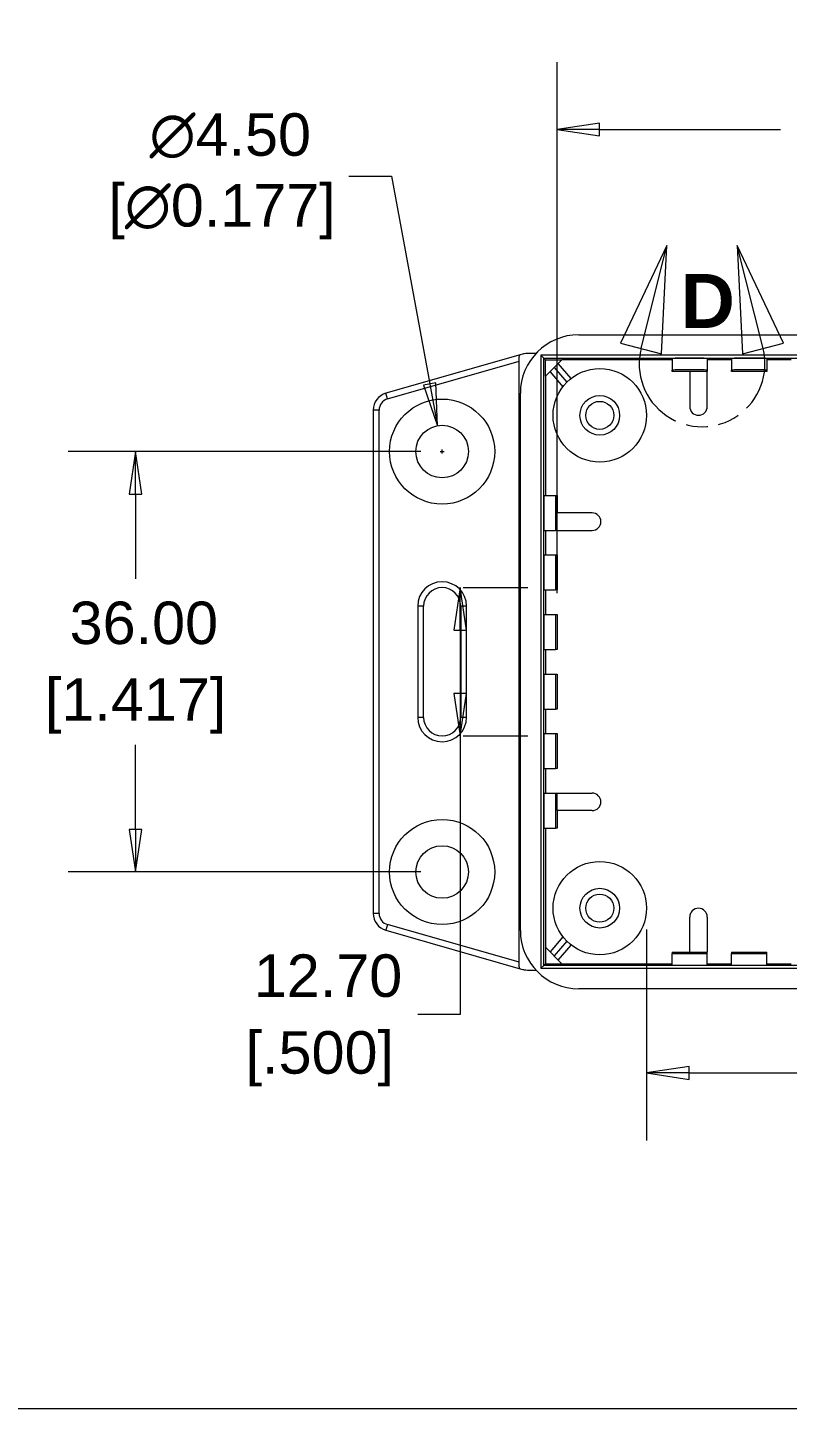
# Model space of a CAD drawing. Header units: millimetres. Extents: x 17 to 490, y 18 to 376.
# Drawn here: x 178.4 to 243.4, y 17.5 to 135.8 of the extents above; entities that cross this region are included whole.
import ezdxf

# ---------------------------------------------------------------- set-up
doc = ezdxf.new("R2010")
doc.units = ezdxf.units.MM
doc.header["$LTSCALE"] = 1.818182
doc.linetypes.add('DOUBLE_DASH_CHAIN', pattern=[1.2403, 0.6614, -0.0827, 0.1654, -0.0827, 0.1654, -0.0827])
for name, color, linetype, lineweight in [('Detail Boundary (ANSI)', 7, 'DOUBLE_DASH_CHAIN', 9), ('Dimension (ANSI)', 7, 'Continuous', 9), ('Sketch Geometry (ANSI)', 7, 'Continuous', 9), ('Symbol (ANSI)', 7, 'Continuous', 9), ('Visible (ANSI)', 7, 'Continuous', 9), ('Visible Narrow (ANSI)', 7, 'Continuous', 9)]:
    doc.layers.add(name, color=color, linetype=linetype, lineweight=lineweight)
doc.styles.add('Label Text (ANSI)', font='arialbd.ttf')
doc.styles.add('Note Text (ANSI)', font='arial.ttf')
doc.styles.add('Text Style20', font='arial.ttf')
doc.dimstyles.new('Default - mm (ANSI)', dxfattribs={"dimscale": 1.818182, "dimtxt": 2, "dimasz": 2, "dimexe": 3.175, "dimexo": 1, "dimgap": 0.8, "dimtad": 0, "dimtih": 1, "dimtoh": 1, "dimrnd": 1e-08, "dimzin": 4, "dimdsep": 46, "dimtxsty": 'Note Text (ANSI)', "dimblk": 'Filled-1', "dimcen": 0.09, "dimdle": 10, "dimclrd": 256, "dimclre": 256, "dimclrt": 256, "dimadec": 1, "dimazin": 0, "dimtfac": 1.524, "dimtofl": 0, "dimtmove": 0, "dimatfit": 3, "dimfxl": 0, "dimtolj": 1, "dimtzin": 0, "dimlwd": -1, "dimlwe": -1, "dimarcsym": 0})

# ---------------------------------------------------------------- blocks, each defined once
blk = doc.blocks.new('Title Blocks HAMMOND')
at = {"layer": 'Sketch Geometry (ANSI)'}
blk.add_line((9.353, 9.64), (173.942, 9.64), dxfattribs=at)
at = {"layer": 'Symbol (ANSI)', "style": 'Text Style20'}
blk.add_attdef('<TITLE>_001', (225.684, 16.317), '', height=5, dxfattribs=at)
blk = doc.blocks.new('2dDetail1')
at = {"layer": 'Detail Boundary (ANSI)', "linetype": 'Continuous'}
for p, q in [((128.211, 64.418), (126.024, 59.812)), ((126.994, 59.568), (128.211, 64.418)), ((127.964, 59.325), (128.211, 64.418)), ((132.74, 59.568), (131.523, 64.418)), ((133.71, 59.812), (131.523, 64.418)), ((131.523, 64.418), (131.77, 59.325)), ((126.024, 59.812), (127.964, 59.325)), ((131.77, 59.325), (133.71, 59.812))]:
    blk.add_line(p, q, dxfattribs=at)
at = {"layer": 'Detail Boundary (ANSI)', "linetype": 'Continuous', "flags": 128}
for points in [[(127.964, 59.325), (128.211, 64.418), (126.024, 59.812), (127.964, 59.325)], [(133.71, 59.812), (131.523, 64.418), (131.77, 59.325), (133.71, 59.812)]]:
    blk.add_lwpolyline(points, dxfattribs=at)
at = {"layer": 'Detail Boundary (ANSI)', "ltscale": 3.415919}
blk.add_arc((129.867, 58.847), 2.962, 165.91397, 14.08603, dxfattribs=at)
at = {"layer": 'Detail Boundary (ANSI)'}
for points in [[(127.964, 59.325), (128.211, 64.418), (126.024, 59.812), (127.964, 59.325)], [(133.71, 59.812), (131.523, 64.418), (131.77, 59.325), (133.71, 59.812)]]:
    blk.add_solid(points, dxfattribs=at)
at = {"layer": 'Detail Boundary (ANSI)', "insert": (128.854, 60.539), "char_height": 2.54, "attachment_point": 7, "style": 'Label Text (ANSI)'}
blk.add_mtext('D', dxfattribs=at)
blk = doc.blocks.new('Filled-1')
at = {"color": 0}
for p, q in [((0, 0), (-1, 0.15)), ((-1, 0.15), (-1, -0.15)), ((-1, 0), (0, 0)), ((-1, -0.15), (0, 0))]:
    blk.add_line(p, q, dxfattribs=at)
at = {"color": 0, "flags": 128}
blk.add_lwpolyline([(-1, -0.15), (0, 0), (-1, 0.15), (-1, -0.15)], dxfattribs=at)
at = {"color": 0}
blk.add_solid([(-1, -0.15), (0, 0), (-1, 0.15), (-1, -0.15)], dxfattribs=at)
blk = doc.blocks.new('*D26')
at = {"layer": 'Defpoints', "color": 0, "transparency": 16777216}
for p in [(302.42, 127.05), (223.71, 85.53), (302.42, 85.53)]:
    blk.add_point(p, dxfattribs=at)
at = {"layer": 'Dimension (ANSI)', "transparency": 16777216}
for p, q in [((223.71, 87.35), (223.71, 132.82)), ((302.42, 87.35), (302.42, 132.82)), ((227.35, 127.05), (242.84, 127.05)), ((298.79, 127.05), (260.6, 127.05))]:
    blk.add_line(p, q, dxfattribs=at)
at = {"layer": 'Dimension (ANSI)', "transparency": 16777216, "xscale": 3.636363636363636, "yscale": 3.636363636363636, "zscale": 3.636363636363636, "rotation": 180}
blk.add_blockref('Filled-1', (223.71, 127.05), dxfattribs=at)
at = {"layer": 'Dimension (ANSI)', "transparency": 16777216, "xscale": 3.636363636363636, "yscale": 3.636363636363636, "zscale": 3.636363636363636}
blk.add_blockref('Filled-1', (302.42, 127.05), dxfattribs=at)
at = {"layer": 'Dimension (ANSI)', "transparency": 16777216, "attachment_point": 5, "style": 'Note Text (ANSI)'}
for s, insert, char_height in [('\\A1; 78.71', (251.72, 130.36), 3.636), ('\\A1;[3.099]', (251.72, 123.27), 3.6364)]:
    blk.add_mtext(s, dxfattribs=dict(at, insert=insert, char_height=char_height))
blk = doc.blocks.new('*D29')
at = {"layer": 'Defpoints', "color": 0, "transparency": 16777216}
for p in [(231.37, 60.38), (294.77, 60.38), (231.37, 46.27)]:
    blk.add_point(p, dxfattribs=at)
at = {"layer": 'Dimension (ANSI)', "transparency": 16777216}
for p, q in [((231.37, 58.56), (231.37, 40.5)), ((294.77, 58.56), (294.77, 40.5)), ((235, 46.27), (246.78, 46.27)), ((291.13, 46.27), (264.55, 46.27))]:
    blk.add_line(p, q, dxfattribs=at)
at = {"layer": 'Dimension (ANSI)', "transparency": 16777216, "xscale": 3.636363636363636, "yscale": 3.636363636363636, "zscale": 3.636363636363636, "rotation": 180}
blk.add_blockref('Filled-1', (231.37, 46.27), dxfattribs=at)
at = {"layer": 'Dimension (ANSI)', "transparency": 16777216, "xscale": 3.636363636363636, "yscale": 3.636363636363636, "zscale": 3.636363636363636}
blk.add_blockref('Filled-1', (294.77, 46.27), dxfattribs=at)
at = {"layer": 'Dimension (ANSI)', "transparency": 16777216, "attachment_point": 5, "style": 'Note Text (ANSI)'}
for s, insert, char_height in [('\\A1; 63.40', (255.67, 49.58), 3.636), ('\\A1;[2.496]', (255.67, 42.48), 3.6364)]:
    blk.add_mtext(s, dxfattribs=dict(at, insert=insert, char_height=char_height))
blk = doc.blocks.new('*D39')
at = {"layer": 'Defpoints', "color": 0, "transparency": 16777216}
for p in [(213.87, 87.83), (213.87, 75.13), (215.42, 75.13)]:
    blk.add_point(p, dxfattribs=at)
at = {"layer": 'Dimension (ANSI)', "transparency": 16777216}
for p, q in [((215.68, 87.83), (221.19, 87.83)), ((215.42, 84.2), (215.42, 78.77)), ((215.42, 75.13), (215.42, 51.27)), ((215.68, 75.13), (221.19, 75.13)), ((215.42, 51.27), (211.78, 51.27))]:
    blk.add_line(p, q, dxfattribs=at)
at = {"layer": 'Dimension (ANSI)', "transparency": 16777216, "xscale": 3.636363636363636, "yscale": 3.636363636363636, "zscale": 3.636363636363636}
for p, rotation in [((215.42, 87.83), 90), ((215.42, 75.13), 270)]:
    blk.add_blockref('Filled-1', p, dxfattribs=dict(at, rotation=rotation))
at = {"layer": 'Dimension (ANSI)', "transparency": 16777216, "char_height": 3.636, "attachment_point": 5, "style": 'Note Text (ANSI)'}
for s, insert in [('\\A1; 12.70', (203.39, 54.58)), ('\\A1;[.500]', (203.39, 47.48))]:
    blk.add_mtext(s, dxfattribs=dict(at, insert=insert))
blk = doc.blocks.new('*D40')
at = {"layer": 'Defpoints', "color": 0, "transparency": 16777216}
for p in [(213.87, 99.48), (187.62, 63.48), (213.87, 63.48)]:
    blk.add_point(p, dxfattribs=at)
at = {"layer": 'Dimension (ANSI)', "transparency": 16777216}
for p, q in [((212.05, 99.48), (181.85, 99.48)), ((187.62, 95.85), (187.62, 88.58)), ((187.62, 67.12), (187.62, 74.38)), ((212.05, 63.48), (181.85, 63.48))]:
    blk.add_line(p, q, dxfattribs=at)
at = {"layer": 'Dimension (ANSI)', "transparency": 16777216, "xscale": 3.636363636363636, "yscale": 3.636363636363636, "zscale": 3.636363636363636}
for p, rotation in [((187.62, 99.48), 90), ((187.62, 63.48), 270)]:
    blk.add_blockref('Filled-1', p, dxfattribs=dict(at, rotation=rotation))
at = {"layer": 'Dimension (ANSI)', "transparency": 16777216, "attachment_point": 5, "style": 'Note Text (ANSI)'}
for s, insert, char_height in [('\\A1; 36.00', (187.62, 84.79), 3.636), ('\\A1;[1.417]', (187.62, 77.7), 3.6364)]:
    blk.add_mtext(s, dxfattribs=dict(at, insert=insert, char_height=char_height))
blk = doc.blocks.new('*D42')
at = {"layer": 'Defpoints', "color": 0, "transparency": 16777216}
for p in [(213.46, 101.69), (214.27, 97.27)]:
    blk.add_point(p, dxfattribs=at)
at = {"layer": 'Dimension (ANSI)', "transparency": 16777216}
for p, q in [((205.88, 123.05), (209.52, 123.05)), ((209.52, 123.05), (212.8, 105.27)), ((213.7, 99.48), (214.03, 99.48)), ((213.87, 99.32), (213.87, 99.65))]:
    blk.add_line(p, q, dxfattribs=at)
at = {"layer": 'Dimension (ANSI)', "transparency": 16777216, "xscale": 3.636363636363636, "yscale": 3.636363636363636, "zscale": 3.636363636363636, "rotation": 280.4480057024106}
blk.add_blockref('Filled-1', (213.46, 101.69), dxfattribs=at)
at = {"layer": 'Dimension (ANSI)', "transparency": 16777216, "insert": (195.02, 123.05), "char_height": 3.636, "attachment_point": 5, "style": 'Note Text (ANSI)'}
blk.add_mtext('\\A1; ∅4.50\\P[∅0.177]', dxfattribs=at)

msp = doc.modelspace()

# ---------------------------------------------------------------- linework, layer by layer
at = {"layer": 'Visible (ANSI)'}
for p, q in [((225.565, 109.482), (300.565, 109.482)), ((220.551, 107.763), (209.053, 104.473)), ((220.763, 107.824), (220.551, 107.763)), ((221.899, 107.882), (221.176, 107.882)), ((222.567, 107.481), (222.317, 107.731)), ((220.465, 55.745), (220.465, 107.219)), ((222.567, 107.481), (222.709, 107.338)), ((224.124, 107.338), (222.709, 105.924)), ((222.709, 107.338), (224.124, 107.338)), ((222.709, 105.924), (222.709, 107.338)), ((224.913, 105.742), (223.81, 107.024)), ((233.565, 107.338), (224.124, 107.338)), ((233.565, 107.462), (233.565, 106.462)), ((233.565, 106.338), (233.565, 106.462)), ((236.565, 107.462), (236.565, 106.462)), ((238.656, 107.338), (236.565, 107.338)), ((236.565, 106.462), (236.565, 106.349)), ((238.656, 107.462), (238.656, 106.462)), ((238.656, 106.338), (238.656, 106.462)), ((241.656, 107.462), (241.656, 106.462)), ((243.747, 107.338), (241.656, 107.338)), ((241.656, 106.462), (241.656, 106.338)), ((222.709, 105.924), (222.709, 95.732)), ((223.103, 106.317), (224.206, 105.035)), ((235.065, 106.338), (233.565, 106.338)), ((236.565, 106.349), (235.065, 106.349)), ((235.065, 106.349), (235.065, 103.338)), ((236.565, 103.338), (236.565, 106.349)), ((241.656, 106.338), (238.656, 106.338)), ((220.565, 58.482), (220.565, 104.482)), ((207.965, 103.031), (207.965, 59.933)), ((222.585, 95.732), (223.585, 95.732)), ((223.585, 95.732), (223.709, 95.732)), ((223.709, 95.732), (223.709, 94.232)), ((223.699, 94.232), (223.699, 92.732)), ((226.709, 94.232), (223.699, 94.232)), ((222.585, 92.732), (223.585, 92.732)), ((222.709, 92.732), (222.709, 90.632)), ((223.699, 92.732), (223.585, 92.732)), ((223.699, 92.732), (226.709, 92.732)), ((222.585, 90.632), (223.585, 90.632)), ((223.585, 90.632), (223.709, 90.632)), ((223.709, 90.632), (223.709, 87.632)), ((222.585, 87.632), (223.585, 87.632)), ((222.709, 87.632), (222.709, 85.532)), ((223.709, 87.632), (223.585, 87.632)), ((212.278, 76.719), (212.278, 86.244)), ((215.453, 86.244), (215.453, 76.719)), ((222.585, 85.532), (223.585, 85.532)), ((223.585, 85.532), (223.709, 85.532)), ((223.709, 85.532), (223.709, 82.532)), ((222.585, 82.532), (223.585, 82.532)), ((222.709, 82.532), (222.709, 80.432)), ((223.709, 82.532), (223.585, 82.532)), ((222.585, 80.432), (223.585, 80.432)), ((223.585, 80.432), (223.709, 80.432)), ((223.709, 80.432), (223.709, 77.432)), ((222.585, 77.432), (223.585, 77.432)), ((222.709, 77.432), (222.709, 75.332)), ((223.709, 77.432), (223.585, 77.432)), ((222.585, 75.332), (223.585, 75.332)), ((223.585, 75.332), (223.709, 75.332)), ((223.709, 75.332), (223.709, 72.332)), ((222.585, 72.332), (223.585, 72.332)), ((222.709, 72.332), (222.709, 70.232)), ((223.709, 72.332), (223.585, 72.332)), ((222.585, 70.232), (223.585, 70.232)), ((223.585, 70.232), (223.699, 70.232)), ((223.699, 70.232), (223.699, 68.732)), ((223.699, 70.232), (226.709, 70.232)), ((226.709, 68.732), (223.699, 68.732)), ((223.709, 68.732), (223.709, 67.232)), ((222.585, 67.232), (223.585, 67.232)), ((222.709, 67.232), (222.709, 57.04)), ((223.709, 67.232), (223.585, 67.232)), ((235.065, 56.615), (235.065, 59.626)), ((236.565, 59.626), (236.565, 56.615)), ((209.053, 58.491), (220.551, 55.2)), ((224.124, 55.626), (222.709, 57.04)), ((222.709, 57.04), (222.709, 55.626)), ((224.206, 57.929), (223.103, 56.647)), ((223.81, 55.94), (224.913, 57.222)), ((222.567, 55.483), (222.709, 55.626)), ((222.709, 55.626), (224.124, 55.626)), ((224.124, 55.626), (233.565, 55.626)), ((233.565, 56.626), (235.065, 56.626)), ((233.565, 56.626), (233.565, 56.502)), ((233.565, 55.502), (233.565, 56.502)), ((235.065, 56.615), (236.565, 56.615)), ((236.565, 56.502), (236.565, 56.615)), ((236.565, 55.502), (236.565, 56.502)), ((236.565, 55.626), (238.656, 55.626)), ((238.656, 56.626), (241.656, 56.626)), ((238.656, 56.626), (238.656, 56.502)), ((238.656, 55.502), (238.656, 56.502)), ((241.656, 56.502), (241.656, 56.626)), ((241.656, 55.502), (241.656, 56.502)), ((241.656, 55.626), (243.747, 55.626)), ((220.551, 55.2), (220.763, 55.14)), ((221.176, 55.082), (221.899, 55.082)), ((222.567, 55.483), (222.317, 55.233)), ((300.565, 53.482), (225.565, 53.482))]:
    msp.add_line(p, q, dxfattribs=at)
for centre, radius in [((227.365, 102.582), 4), ((227.365, 102.582), 1.7), ((213.865, 99.482), 4.5), ((227.365, 102.582), 1.2), ((213.865, 99.482), 2.25), ((213.865, 63.482), 4.5), ((213.865, 63.482), 2.25), ((227.365, 60.382), 4), ((227.365, 60.382), 1.7), ((227.365, 60.382), 1.2)]:
    msp.add_circle(centre, radius, dxfattribs=at)
for centre, radius, start, end in [((209.465, 103.031), 1.5, 105.96868, 180), ((235.815, 103.338), 0.75, 180, 0), ((226.709, 93.482), 0.75, 270, 90), ((213.865, 86.244), 1.588, 0, 180), ((213.865, 76.719), 1.588, 180, 0), ((226.709, 69.482), 0.75, 270, 90), ((235.815, 59.626), 0.75, 0, 180), ((209.465, 59.933), 1.5, 180, 254.03132)]:
    msp.add_arc(centre, radius, start, end, dxfattribs=at)
for centre, major_axis, ratio, start_param, end_param in [((225.565, 104.482), (-3.536, 3.536), 0.999981, 5.4977967, 7.068574), ((235.065, 107.462), (-1.5, 0), 0.0043633, 3.1415927, 6.2831853), ((235.065, 106.462), (-1.5, 0), 0.0043633, 3.1415927, 6.2831853), ((240.156, 107.462), (-1.5, 0), 0.0043633, 3.1415927, 6.2831853), ((240.156, 106.462), (-1.5, 0), 0.0043633, 3.1415927, 6.2831853), ((222.585, 94.232), (0, -1.5), 0.0043633, 3.1415927, 6.2831853), ((223.585, 94.232), (0, -1.5), 0.0043633, 3.1415927, 6.2831853), ((222.585, 89.132), (0, -1.5), 0.0043633, 3.1415927, 6.2831853), ((223.585, 89.132), (0, -1.5), 0.0043633, 3.1415927, 6.2831853), ((222.585, 84.032), (0, -1.5), 0.0043633, 3.1415927, 6.2831853), ((223.585, 84.032), (0, -1.5), 0.0043633, 3.1415927, 6.2831853), ((222.585, 78.932), (0, -1.5), 0.0043633, 3.1415927, 6.2831853), ((223.585, 78.932), (0, -1.5), 0.0043633, 3.1415927, 6.2831853), ((222.585, 73.832), (0, -1.5), 0.0043633, 3.1415927, 6.2831853), ((223.585, 73.832), (0, -1.5), 0.0043633, 3.1415927, 6.2831853), ((222.585, 68.732), (0, -1.5), 0.0043633, 3.1415927, 6.2831853), ((223.585, 68.732), (0, -1.5), 0.0043633, 3.1415927, 6.2831853), ((225.565, 58.482), (-3.536, -3.536), 0.999981, 5.4977967, 7.068574), ((235.065, 56.502), (-1.5, 0), 0.0043633, 0, 3.1415927), ((240.156, 56.502), (-1.5, 0), 0.0043633, 0, 3.1415927), ((235.065, 55.502), (1.5, 0), 0.0043633, 3.1415927, 6.2831853), ((240.156, 55.502), (1.5, 0), 0.0043633, 3.1415927, 6.2831853)]:
    msp.add_ellipse(centre, major_axis=major_axis, ratio=ratio, start_param=start_param, end_param=end_param, dxfattribs=at)
for points, knots in [([(220.465, 107.219), (220.465, 107.284), (220.465, 107.353), (220.467, 107.482), (220.468, 107.541), (220.477, 107.636), (220.485, 107.679), (220.511, 107.739), (220.529, 107.757), (220.551, 107.763)], [0.164581379, 0.164581379, 0.164581379, 0.164581379, 0.184091165, 0.184091165, 0.20360095, 0.20360095, 0.223317388, 0.223317388, 0.243033825, 0.243033825, 0.243033825, 0.243033825]), ([(221.176, 107.882), (221.073, 107.882), (220.978, 107.871), (220.847, 107.846), (220.803, 107.835), (220.763, 107.824)], [0.993020326, 0.993020326, 0.993020326, 0.993020326, 1.029165454, 1.029165454, 1.04910596, 1.04910596, 1.04910596, 1.04910596]), ([(220.551, 55.2), (220.529, 55.207), (220.511, 55.225), (220.485, 55.285), (220.477, 55.327), (220.468, 55.423), (220.467, 55.482), (220.465, 55.61), (220.465, 55.68), (220.465, 55.745)], [0.243433283, 0.243433283, 0.243433283, 0.243433283, 0.26314972, 0.26314972, 0.282866157, 0.282866157, 0.302375943, 0.302375943, 0.321885729, 0.321885729, 0.321885729, 0.321885729]), ([(220.763, 55.14), (220.803, 55.128), (220.847, 55.118), (220.978, 55.092), (221.073, 55.082), (221.176, 55.082)], [0.477084855, 0.477084855, 0.477084855, 0.477084855, 0.49702536, 0.49702536, 0.533170488, 0.533170488, 0.533170488, 0.533170488])]:
    msp.add_open_spline(points, degree=3, knots=knots, dxfattribs=at)
at = {"layer": 'Visible Narrow (ANSI)'}
for p, q in [((303.814, 107.731), (222.317, 107.731)), ((222.317, 107.731), (222.317, 55.233)), ((209.19, 103.992), (220.465, 107.219)), ((222.567, 107.481), (303.564, 107.481)), ((222.567, 55.483), (222.567, 107.481)), ((223.455, 106.669), (224.538, 105.411)), ((209.19, 103.992), (209.053, 104.473)), ((208.465, 103.031), (207.965, 103.031)), ((208.465, 59.933), (208.465, 103.031)), ((212.278, 86.244), (211.778, 86.244)), ((211.778, 86.244), (211.778, 76.719)), ((215.953, 86.244), (215.453, 86.244)), ((215.953, 76.719), (215.953, 86.244)), ((212.278, 76.719), (211.778, 76.719)), ((215.953, 76.719), (215.453, 76.719)), ((208.465, 59.933), (207.965, 59.933)), ((209.19, 58.971), (209.053, 58.491)), ((220.465, 55.745), (209.19, 58.971)), ((224.538, 57.553), (223.455, 56.294)), ((222.317, 55.233), (303.814, 55.233)), ((303.564, 55.483), (222.567, 55.483))]:
    msp.add_line(p, q, dxfattribs=at)
for centre, radius, start, end in [((209.465, 103.031), 1, 105.96868, 180), ((213.865, 86.244), 2.088, 0, 180), ((213.865, 76.719), 2.088, 180, 0), ((209.465, 59.933), 1, 180, 254.03132)]:
    msp.add_arc(centre, radius, start, end, dxfattribs=at)

# ---------------------------------------------------------------- block references
at = {"xscale": 1.818181818181818, "yscale": 1.818181818181818, "zscale": 1.818181818181818}
msp.add_blockref('Title Blocks HAMMOND', (-0.452, 0.023), dxfattribs=at)
at = {"layer": 'Detail Boundary (ANSI)', "xscale": 1.818181818181818, "yscale": 1.818181818181818, "zscale": 1.818181818181818}
msp.add_blockref('2dDetail1', (0, 0), dxfattribs=at)

# ---------------------------------------------------------------- dimensions: what is measured, and where the dimension line sits
at = {"layer": 'Dimension (ANSI)'}
for base, p1, p2, angle, text, override, picture, middle in [((302.421, 127.05), (223.709, 85.532), (302.421, 85.532), 180, ' <>\\X[3.099]', {"dimgap": 0.8, "dimtih": 0, "dimtoh": 0, "dimdec": 2, "dimpost": '\\X', "dimtol": 0, "dimlim": 0, "dimtp": 0, "dimtm": 0, "dimtdec": 2, "dimatfit": 1}, '*D26', (251.72, 127.05)), ((187.621, 63.482), (213.865, 99.482), (213.865, 63.482), 90, ' <>\\X[1.417]', {"dimgap": 0.8, "dimdec": 2, "dimpost": '\\X', "dimtol": 0, "dimlim": 0, "dimtp": 0, "dimtm": 0, "dimtdec": 2, "dimatfit": 1}, '*D40', (187.621, 81.482)), ((215.419, 75.132), (213.865, 87.832), (213.865, 75.132), 90, ' <>\\X[.500]', {"dimgap": 0.8, "dimdec": 2, "dimpost": '\\X', "dimtol": 0, "dimlim": 0, "dimtp": 0, "dimtm": 0, "dimtdec": 2, "dimatfit": 2}, '*D39', (203.388, 51.266)), ((231.365, 46.268), (294.765, 60.382), (231.365, 60.382), 180, ' <>\\X[2.496]', {"dimgap": 0.8, "dimtih": 0, "dimtoh": 0, "dimdec": 2, "dimpost": '\\X', "dimtol": 0, "dimlim": 0, "dimtp": 0, "dimtm": 0, "dimtdec": 2, "dimatfit": 1}, '*D29', (255.665, 46.268))]:
    dim = msp.add_linear_dim(base=base, p1=p1, p2=p2, angle=angle, text=text, dimstyle='Default - mm (ANSI)', override=override, dxfattribs=at)
    dim.commit()
    dim.dimension.update_dxf_attribs({"geometry": picture, "text_midpoint": middle, "dimtype": 160})
dim = msp.add_diameter_dim_2p(p1=(214.273, 97.269), p2=(213.457, 101.695), text=' <>\\X[∅0.177]', dimstyle='Default - mm (ANSI)', override={"dimgap": 0.8, "dimdec": 2, "dimlfac": 1, "dimpost": '\\X', "dimtol": 0, "dimlim": 0, "dimtp": 0, "dimtm": 0, "dimtdec": 2}, dxfattribs=at)
dim.commit()
dim.dimension.update_dxf_attribs({"geometry": '*D42', "text_midpoint": (195.023, 123.046), "dimtype": 163})

doc.saveas('drawing.dxf')
